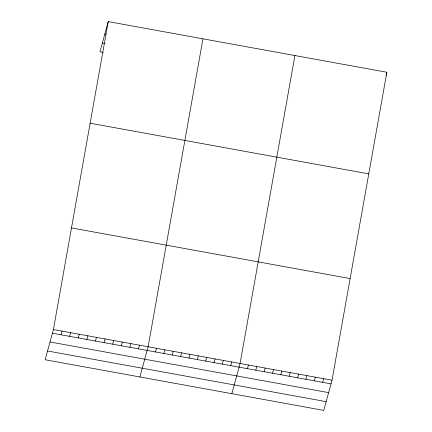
<?xml version="1.0" encoding="UTF-8"?>
<svg xmlns="http://www.w3.org/2000/svg" width="432" height="432" viewBox="0 0 432 432"><rect width="100%" height="100%" fill="white"/><g stroke="black" fill="none" stroke-linecap="round" stroke-linejoin="round"><path stroke-width="0.65" d="M53.406 329.546L108.227 21.6L386.856 72.252L332.035 380.198L323.773 410.4L45.144 359.748L53.406 329.546L332.035 380.198M202.959 38.821L148.138 346.766L139.876 376.969M294.91 55.539L240.089 363.485L231.827 393.682M108.227 21.6L99.965 51.802L103.275 52.402M61.015 334.784L62.019 331.112M69.628 336.35L70.632 332.678M78.235 337.916L79.245 334.244M86.848 339.482L87.853 335.81M95.461 341.048L96.466 337.37M104.074 342.614L105.079 338.936M112.687 344.174L113.692 340.502M121.3 345.74L122.305 342.068M129.913 347.306L130.918 343.634M138.521 348.872L139.525 345.2M155.493 351.961L156.497 348.289M163.852 353.479L164.857 349.807M172.211 354.996L173.216 351.324M180.571 356.519L181.575 352.847M188.93 358.036L189.934 354.364M197.289 359.559L198.293 355.887M205.648 361.076L206.653 357.404M214.007 362.599L215.012 358.922M222.367 364.117L223.371 360.445M230.726 365.634L231.73 361.962M247.444 368.674L248.449 365.002M255.798 370.197L256.808 366.52M264.157 371.714L265.162 368.042M272.516 373.232L273.521 369.56M280.876 374.755L281.88 371.083M289.235 376.272L290.239 372.6M297.594 377.795L298.598 374.117M386.019 75.314L386.856 72.252M305.953 379.312L306.958 375.64M314.312 380.83L315.317 377.158M322.672 382.352L323.676 378.68M104.83 34.025L106.153 34.268M102.362 43.049L105.008 43.529M90.137 123.223L368.766 173.875M71.496 227.923L350.125 278.575M52.402 333.218L331.031 383.87M50.004 341.971L328.633 392.623M47.536 350.989L326.165 401.647"/></g></svg>
